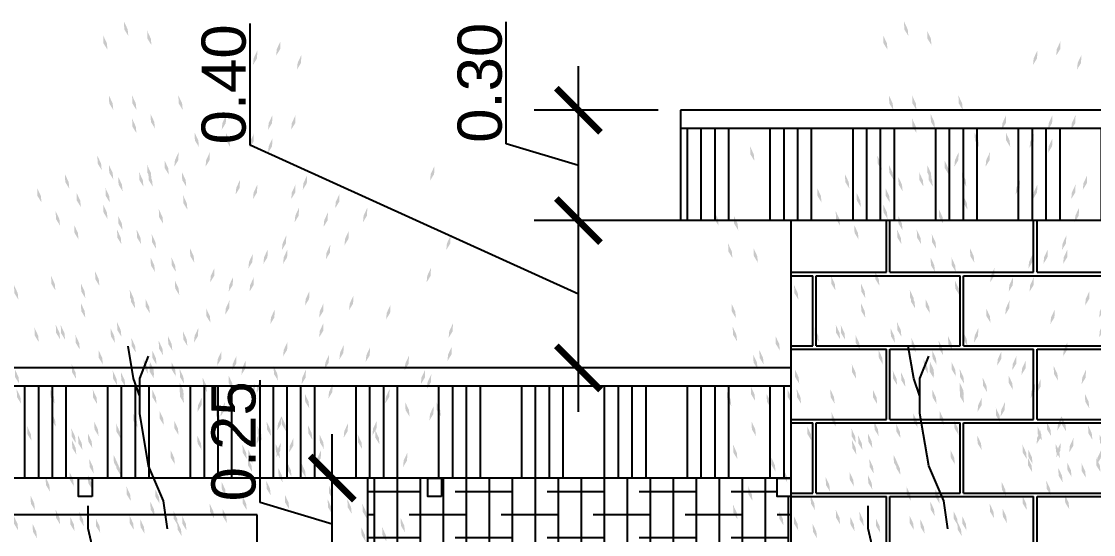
# Model space of a CAD drawing. Header units: inches. Extents: x 2 to 188, y -54 to 24.
# Drawn here: x 5.296 to 8.209, y 22.355 to 23.75 of the extents above; entities that cross this region are included whole.
import ezdxf

# ---------------------------------------------------------------- set-up
doc = ezdxf.new("R2010")
doc.units = ezdxf.units.IN
doc.header["$MEASUREMENT"] = 0
doc.header["$PDMODE"] = 34
doc.layers.add('artefactos', color=9, linetype='Continuous')
doc.styles.get("Standard").update_dxf_attribs({"font": 'arial.ttf'})
doc.dimstyles.new('A100', dxfattribs={"dimscale": 0, "dimtxt": 0.12, "dimasz": 0.12, "dimexe": 0.12, "dimexo": 0.06, "dimgap": 0.01, "dimtad": 1, "dimzin": 0, "dimdsep": 46, "dimtxsty": 'Standard', "dimblk": 'ARCHTICK', "dimcen": 0.09, "dimdle": 0.12, "dimclrd": 1, "dimclre": 1, "dimclrt": 3, "dimadec": 0, "dimazin": 0, "dimtfac": 1, "dimtofl": 0, "dimtmove": 1, "dimatfit": 3, "dimfxl": 1, "dimtolj": 1, "dimtzin": 0, "dimarcsym": 0})

# ---------------------------------------------------------------- blocks, each defined once
blk = doc.blocks.new('A$C79850DA7')
at = {"layer": 'artefactos', "color": 8, "transparency": 33554636}
for p, q in [((3.0305, 8.4634), (3.0772, 8.7331)), ((2.9786, 8.4634), (2.906, 8.6501)), ((2.9786, 8.3182), (3.0305, 8.4634)), ((2.9786, 8.173), (2.9786, 8.4634)), ((2.906, 7.7375), (2.9786, 8.173)), ((2.7815, 7.4471), (2.906, 7.7375)), ((2.7484, 7.2157), (2.7815, 7.4471)), ((3.4092, 7.2189), (3.4092, 7.4056)), ((3.3391, 6.9182), (3.4092, 7.2189))]:
    blk.add_line(p, q, dxfattribs=at)
for points in [[(3.1108, 11.428), (3.08, 11.3622), (3.1084, 11.3622), (3.0748, 11.3077)], [(2.9187, 11.3512), (2.8879, 11.2854), (2.9162, 11.2854), (2.8826, 11.2308)], [(3.2837, 11.3128), (3.2529, 11.247), (3.2813, 11.247), (3.2477, 11.1924)], [(1.8119, 11.2642), (1.8427, 11.1984), (1.8144, 11.1984), (1.848, 11.1439)], [(1.639, 11.149), (1.6698, 11.0832), (1.6415, 11.0832), (1.6751, 11.0286)], [(2.0041, 11.1874), (2.0349, 11.1216), (2.0065, 11.1216), (2.0401, 11.0671)], [(2.6593, 10.8135), (2.6285, 10.7477), (2.6569, 10.7477), (2.6233, 10.6931)], [(3.0436, 10.8135), (3.0128, 10.7477), (3.0411, 10.7477), (3.0075, 10.6931)], [(3.2357, 10.8135), (3.2049, 10.7477), (3.2332, 10.7477), (3.1996, 10.6931)], [(1.6871, 10.6497), (1.7179, 10.5839), (1.6895, 10.5839), (1.7231, 10.5293)], [(1.8792, 10.6497), (1.91, 10.5839), (1.8816, 10.5839), (1.9152, 10.5293)], [(2.2634, 10.6497), (2.2942, 10.5839), (2.2659, 10.5839), (2.2995, 10.5293)], [(2.8899, 10.6598), (2.8591, 10.5941), (2.8874, 10.5941), (2.8538, 10.5395)], [(3.0436, 10.6214), (3.0128, 10.5556), (3.0411, 10.5556), (3.0075, 10.5011)], [(2.2655, 10.5062), (2.2347, 10.4404), (2.263, 10.4404), (2.2294, 10.3858)], [(2.5248, 10.5062), (2.494, 10.4404), (2.5224, 10.4404), (2.4888, 10.3858)], [(1.8792, 10.4576), (1.91, 10.3918), (1.8816, 10.3918), (1.9152, 10.3373)], [(2.0329, 10.496), (2.0637, 10.4303), (2.0353, 10.4303), (2.0689, 10.3757)], [(2.3979, 10.3424), (2.4287, 10.2766), (2.4004, 10.2766), (2.434, 10.222)], [(2.6573, 10.3424), (2.6881, 10.2766), (2.6597, 10.2766), (2.6933, 10.222)], [(4.3884, 10.391), (4.3576, 10.3252), (4.386, 10.3252), (4.3524, 10.2706)], [(2.7746, 10.2757), (2.7438, 10.21), (2.7721, 10.21), (2.7385, 10.1554)], [(2.9187, 10.2373), (2.8879, 10.1716), (2.9162, 10.1716), (2.8826, 10.117)], [(3.2357, 10.2373), (3.2049, 10.1716), (3.2332, 10.1716), (3.1996, 10.117)], [(3.3317, 10.3141), (3.3009, 10.2484), (3.3293, 10.2484), (3.2957, 10.1938)], [(0.5343, 10.2272), (0.5651, 10.1614), (0.5368, 10.1614), (0.5704, 10.1068)], [(1.591, 10.1503), (1.6218, 10.0846), (1.5935, 10.0846), (1.6271, 10.03)], [(2.6299, 10.177), (2.5991, 10.1113), (2.6275, 10.1113), (2.5939, 10.0567)], [(2.9085, 10.177), (2.8777, 10.1113), (2.906, 10.1113), (2.8724, 10.0567)], [(2.9853, 10.177), (2.9545, 10.1113), (2.9829, 10.1113), (2.9493, 10.0567)], [(3.6007, 10.1605), (3.5699, 10.0947), (3.5983, 10.0947), (3.5647, 10.0402)], [(1.6871, 10.0735), (1.7179, 10.0078), (1.6895, 10.0078), (1.7231, 9.9532)], [(2.0041, 10.0735), (2.0349, 10.0078), (2.0065, 10.0078), (2.0401, 9.9532)], [(2.1482, 10.1119), (2.179, 10.0462), (2.1506, 10.0462), (2.1842, 9.9916)], [(3.1582, 10.1386), (3.1274, 10.0728), (3.1558, 10.0728), (3.1222, 10.0183)], [(1.322, 9.9967), (1.3528, 9.9309), (1.3245, 9.9309), (1.3581, 9.8764)], [(2.6203, 9.985), (2.5895, 9.9192), (2.6178, 9.9192), (2.5842, 9.8646)], [(3.2645, 10.0453), (3.2337, 9.9795), (3.2621, 9.9795), (3.2285, 9.9249)], [(3.5047, 10.0069), (3.4739, 9.9411), (3.5022, 9.9411), (3.4686, 9.8865)], [(3.8313, 10.0453), (3.8005, 9.9795), (3.8288, 9.9795), (3.7952, 9.9249)], [(1.0915, 9.8815), (1.1223, 9.8157), (1.0939, 9.8157), (1.1275, 9.7611)], [(1.6582, 9.8815), (1.689, 9.8157), (1.6607, 9.8157), (1.6943, 9.7611)], [(3.2831, 9.9082), (3.2523, 9.8424), (3.2807, 9.8424), (3.2471, 9.7878)], [(1.4181, 9.8431), (1.4489, 9.7773), (1.4205, 9.7773), (1.4541, 9.7227)], [(2.822, 9.8698), (2.7912, 9.804), (2.8196, 9.804), (2.786, 9.7494)], [(3.1588, 9.8148), (3.128, 9.749), (3.1564, 9.749), (3.1228, 9.6945)], [(3.6776, 9.8532), (3.6468, 9.7875), (3.6751, 9.7875), (3.6415, 9.7329)], [(4.5229, 9.8148), (4.4921, 9.749), (4.5204, 9.749), (4.4868, 9.6945)], [(4.6862, 9.8532), (4.6554, 9.7875), (4.6837, 9.7875), (4.6501, 9.7329)], [(3.0051, 9.6996), (2.9743, 9.6338), (3.0027, 9.6338), (2.9691, 9.5792)], [(3.1684, 9.6996), (3.1376, 9.6338), (3.166, 9.6338), (3.1324, 9.5792)], [(3.5239, 9.738), (3.4931, 9.6722), (3.5214, 9.6722), (3.4878, 9.6177)], [(0.3999, 9.651), (0.4307, 9.5852), (0.4023, 9.5852), (0.4359, 9.5307)], [(1.2452, 9.6894), (1.276, 9.6237), (1.2476, 9.6237), (1.2812, 9.5691)], [(1.7639, 9.651), (1.7947, 9.5852), (1.7664, 9.5852), (1.8, 9.5307)], [(2.8803, 9.6612), (2.8495, 9.5954), (2.8778, 9.5954), (2.8442, 9.5408)], [(1.3989, 9.5742), (1.4297, 9.5084), (1.4013, 9.5084), (1.4349, 9.4539)], [(1.7543, 9.5358), (1.7851, 9.47), (1.7568, 9.47), (1.7904, 9.4154)], [(1.9176, 9.5358), (1.9484, 9.47), (1.9201, 9.47), (1.9537, 9.4154)], [(2.5633, 9.546), (2.5325, 9.4802), (2.5608, 9.4802), (2.5272, 9.4256)], [(4.3596, 9.546), (4.3288, 9.4802), (4.3571, 9.4802), (4.3235, 9.4256)], [(4.5709, 9.5844), (4.5401, 9.5186), (4.5685, 9.5186), (4.5349, 9.464)], [(2.0425, 9.4974), (2.0733, 9.4316), (2.0449, 9.4316), (2.0785, 9.377)], [(2.717, 9.4691), (2.6862, 9.4034), (2.7145, 9.4034), (2.6809, 9.3488)], [(2.8899, 9.4691), (2.8591, 9.4034), (2.8874, 9.4034), (2.8538, 9.3488)], [(0.5632, 9.3822), (0.594, 9.3164), (0.5656, 9.3164), (0.5992, 9.2618)], [(2.3595, 9.3822), (2.3903, 9.3164), (2.3619, 9.3164), (2.3955, 9.2618)], [(3.351, 9.3539), (3.3202, 9.2881), (3.3485, 9.2881), (3.3149, 9.2336)], [(2.0329, 9.3053), (2.0637, 9.2396), (2.0353, 9.2396), (2.0689, 9.185)], [(2.2058, 9.3053), (2.2366, 9.2396), (2.2082, 9.2396), (2.2418, 9.185)], [(2.6881, 9.2771), (2.6573, 9.2113), (2.6857, 9.2113), (2.6521, 9.1567)], [(3.716, 9.3155), (3.6852, 9.2497), (3.7135, 9.2497), (3.6799, 9.1951)], [(1.5718, 9.1901), (1.6026, 9.1243), (1.5742, 9.1243), (1.6078, 9.0698)], [(3.0543, 9.1655), (3.0235, 9.0997), (3.0519, 9.0997), (3.0183, 9.0451)], [(3.0628, 9.2003), (3.032, 9.1345), (3.0603, 9.1345), (3.0267, 9.0799)], [(3.4679, 9.2516), (3.4371, 9.1858), (3.4654, 9.1858), (3.4318, 9.1313)], [(4.0234, 9.2387), (3.9926, 9.1729), (4.0209, 9.1729), (3.9873, 9.1183)], [(1.2068, 9.1517), (1.2376, 9.0859), (1.2092, 9.0859), (1.2428, 9.0313)], [(1.4549, 9.0878), (1.4857, 9.022), (1.4573, 9.022), (1.4909, 8.9675)], [(2.2346, 9.1133), (2.2654, 9.0475), (2.2371, 9.0475), (2.2707, 8.9929)], [(2.9324, 9.1248), (2.9016, 9.0591), (2.9299, 9.0591), (2.8963, 9.0045)], [(3.4679, 9.0891), (3.4371, 9.0233), (3.4654, 9.0233), (3.4318, 8.9688)], [(4.5421, 9.085), (4.5113, 9.0193), (4.5397, 9.0193), (4.5061, 8.9647)], [(0.8994, 9.0749), (0.9302, 9.0091), (0.9018, 9.0091), (0.9354, 8.9545)], [(1.86, 9.0365), (1.8908, 8.9707), (1.8624, 8.9707), (1.896, 8.9161)], [(2.4288, 9.0466), (2.398, 8.9809), (2.4263, 8.9809), (2.3927, 8.9263)], [(0.3806, 8.9212), (0.4114, 8.8555), (0.3831, 8.8555), (0.4167, 8.8009)], [(1.4549, 8.9253), (1.4857, 8.8595), (1.4573, 8.8595), (1.4909, 8.805)], [(3.1684, 8.9314), (3.1376, 8.8656), (3.166, 8.8656), (3.1324, 8.8111)], [(3.6355, 8.9063), (3.6047, 8.8405), (3.6331, 8.8405), (3.5995, 8.7859)], [(3.677, 8.9095), (3.6462, 8.8437), (3.6745, 8.8437), (3.6409, 8.7892)], [(2.494, 8.8828), (2.5248, 8.8171), (2.4964, 8.8171), (2.53, 8.7625)], [(2.6209, 8.8546), (2.5901, 8.7888), (2.6184, 8.7888), (2.5848, 8.7342)], [(2.7458, 8.8162), (2.715, 8.7504), (2.7433, 8.7504), (2.7097, 8.6958)], [(3.222, 8.8811), (3.1912, 8.8153), (3.2195, 8.8153), (3.1859, 8.7607)], [(3.5136, 8.825), (3.4828, 8.7593), (3.5112, 8.7593), (3.4776, 8.7047)], [(3.854, 8.886), (3.8232, 8.8202), (3.8515, 8.8202), (3.8179, 8.7656)], [(4.1771, 8.8162), (4.1463, 8.7504), (4.1746, 8.7504), (4.141, 8.6958)], [(4.5325, 8.893), (4.5017, 8.8272), (4.53, 8.8272), (4.4965, 8.7726)], [(0.3902, 8.7292), (0.421, 8.6634), (0.3927, 8.6634), (0.4263, 8.6088)], [(1.0688, 8.7222), (1.0996, 8.6564), (1.0712, 8.6564), (1.1048, 8.6018)], [(1.2872, 8.7425), (1.318, 8.6767), (1.2897, 8.6767), (1.3233, 8.6221)], [(1.7543, 8.7676), (1.7851, 8.7018), (1.7568, 8.7018), (1.7904, 8.6473)], [(2.8226, 8.7778), (2.7918, 8.712), (2.8202, 8.712), (2.7866, 8.6574)], [(3.0492, 8.7998), (3.0184, 8.7341), (3.0468, 8.7341), (3.0132, 8.6795)], [(0.7457, 8.6524), (0.7765, 8.5866), (0.7481, 8.5866), (0.7817, 8.532)], [(1.4091, 8.6612), (1.4399, 8.5955), (1.4116, 8.5955), (1.4452, 8.5409)], [(2.177, 8.6524), (2.2078, 8.5866), (2.1794, 8.5866), (2.213, 8.532)], [(2.3018, 8.6908), (2.3326, 8.625), (2.3043, 8.625), (2.3379, 8.5704)], [(2.8765, 8.6983), (2.8457, 8.6325), (2.8741, 8.6325), (2.8405, 8.5779)], [(3.3221, 8.7009), (3.2913, 8.6352), (3.3197, 8.6352), (3.2861, 8.5806)], [(4.3116, 8.7009), (4.2808, 8.6352), (4.3091, 8.6352), (4.2755, 8.5806)], [(4.362, 8.6625), (4.3312, 8.5968), (4.3595, 8.5968), (4.3259, 8.5422)], [(1.8686, 8.5673), (1.8378, 8.5015), (1.8662, 8.5015), (1.8326, 8.4469)], [(2.1001, 8.614), (2.1309, 8.5482), (2.1026, 8.5482), (2.1362, 8.4936)], [(2.7164, 8.6022), (2.6856, 8.5365), (2.7139, 8.5365), (2.6803, 8.4819)], [(2.8965, 8.6057), (2.8657, 8.5399), (2.894, 8.5399), (2.8604, 8.4854)], [(2.8995, 8.5857), (2.8687, 8.5199), (2.897, 8.5199), (2.8634, 8.4654)], [(2.9475, 8.6241), (2.9167, 8.5584), (2.9451, 8.5584), (2.9115, 8.5038)], [(3.5441, 8.5813), (3.5133, 8.5155), (3.5416, 8.5155), (3.508, 8.4609)], [(0.5608, 8.4987), (0.5916, 8.433), (0.5632, 8.433), (0.5968, 8.3784)], [(0.6112, 8.5371), (0.642, 8.4714), (0.6136, 8.4714), (0.6472, 8.4168)], [(1.6006, 8.5371), (1.6314, 8.4714), (1.6031, 8.4714), (1.6367, 8.4168)], [(1.9752, 8.4603), (2.006, 8.3946), (1.9777, 8.3946), (2.0113, 8.34)], [(2.2433, 8.4905), (2.2125, 8.4247), (2.2408, 8.4247), (2.2072, 8.3701)], [(2.4576, 8.4705), (2.4268, 8.4047), (2.4551, 8.4047), (2.4215, 8.3501)], [(2.6484, 8.5418), (2.6176, 8.476), (2.6459, 8.476), (2.6123, 8.4215)], [(3.1356, 8.5154), (3.1048, 8.4497), (3.1332, 8.4497), (3.0996, 8.3951)], [(3.2039, 8.5289), (3.1731, 8.4631), (3.2014, 8.4631), (3.1678, 8.4085)], [(4.0165, 8.5407), (3.9857, 8.4749), (4.0141, 8.4749), (3.9805, 8.4203)], [(0.9062, 8.3769), (0.937, 8.3111), (0.9087, 8.3111), (0.9423, 8.2565)], [(1.3787, 8.4175), (1.4095, 8.3517), (1.3811, 8.3517), (1.4147, 8.2971)], [(2.0233, 8.4219), (2.0541, 8.3561), (2.0257, 8.3561), (2.0593, 8.3016)], [(2.6484, 8.3793), (2.6176, 8.3135), (2.6459, 8.3135), (2.6123, 8.259)], [(2.6497, 8.4321), (2.6189, 8.3663), (2.6473, 8.3663), (2.6137, 8.3117)], [(2.8765, 8.3733), (2.8457, 8.3075), (2.8741, 8.3075), (2.8405, 8.2529)], [(3.3696, 8.3718), (3.3388, 8.306), (3.3671, 8.306), (3.3335, 8.2514)], [(3.7226, 8.3752), (3.6918, 8.3095), (3.7201, 8.3095), (3.6865, 8.2549)], [(4.0012, 8.3752), (3.9704, 8.3095), (3.9987, 8.3095), (3.9651, 8.2549)], [(4.078, 8.3752), (4.0472, 8.3095), (4.0756, 8.3095), (4.042, 8.2549)], [(4.3823, 8.3985), (4.3515, 8.3327), (4.3799, 8.3327), (4.3463, 8.2781)], [(1.6093, 8.3368), (1.5785, 8.2711), (1.6068, 8.2711), (1.5732, 8.2165)], [(2.4652, 8.3067), (2.4959, 8.2409), (2.4676, 8.2409), (2.5012, 8.1863)], [(4.2509, 8.3368), (4.2201, 8.2711), (4.2485, 8.2711), (4.2149, 8.2165)], [(4.5805, 8.3553), (4.5497, 8.2895), (4.5781, 8.2895), (4.5445, 8.2349)], [(0.5172, 8.2676), (0.4864, 8.2018), (0.5147, 8.2018), (0.4811, 8.1473)], [(0.5404, 8.2347), (0.5712, 8.1689), (0.5429, 8.1689), (0.5765, 8.1143)], [(0.7765, 8.2676), (0.7457, 8.2018), (0.7741, 8.2018), (0.7405, 8.1473)], [(2.273, 8.2683), (2.3038, 8.2025), (2.2755, 8.2025), (2.3091, 8.1479)], [(2.3489, 8.2216), (2.3181, 8.1558), (2.3465, 8.1558), (2.3129, 8.1013)], [(2.816, 8.1965), (2.7852, 8.1307), (2.8136, 8.1307), (2.78, 8.0761)], [(1.0129, 8.1128), (1.0437, 8.047), (1.0153, 8.047), (1.0489, 7.9924)], [(1.8014, 8.1448), (1.7706, 8.079), (1.7989, 8.079), (1.7653, 8.0244)], [(1.8023, 8.1531), (1.8331, 8.0873), (1.8048, 8.0873), (1.8384, 8.0327)], [(1.9263, 8.1064), (1.8955, 8.0406), (1.9238, 8.0406), (1.8902, 7.986)], [(2.6941, 8.1152), (2.6633, 8.0495), (2.6916, 8.0495), (2.658, 7.9949)], [(3.0345, 8.1762), (3.0037, 8.1104), (3.032, 8.1104), (2.9984, 8.0558)], [(3.3576, 8.1064), (3.3268, 8.0406), (3.3551, 8.0406), (3.3215, 7.986)], [(3.713, 8.1832), (3.6822, 8.1174), (3.7105, 8.1174), (3.6769, 8.0628)], [(4.3758, 8.1064), (4.345, 8.0406), (4.3733, 8.0406), (4.3398, 7.986)], [(1.0263, 8.0372), (0.9955, 7.9714), (1.0238, 7.9714), (0.9902, 7.9168)], [(1.2517, 8.0925), (1.2824, 8.0267), (1.2541, 8.0267), (1.2877, 7.9721)], [(1.5834, 8.0756), (1.5526, 8.0098), (1.581, 8.0098), (1.5474, 7.9552)], [(2.0031, 8.068), (1.9723, 8.0022), (2.0007, 8.0022), (1.9671, 7.9476)], [(1.9752, 8.0378), (2.006, 7.972), (1.9777, 7.972), (2.0113, 7.9175)], [(3.1762, 8.0889), (3.1454, 8.0231), (3.1738, 8.0231), (3.1402, 7.9685)], [(3.5471, 8.0483), (3.5163, 7.9825), (3.5446, 7.9825), (3.511, 7.9279)], [(3.9147, 8.068), (3.8839, 8.0022), (3.9123, 8.0022), (3.8787, 7.9476)], [(1.1704, 7.9987), (1.1396, 7.933), (1.1679, 7.933), (1.1343, 7.8784)], [(1.4874, 7.9987), (1.4566, 7.933), (1.4849, 7.933), (1.4513, 7.8784)], [(1.7038, 7.9706), (1.7346, 7.9048), (1.7062, 7.9048), (1.7398, 7.8503)], [(1.8105, 7.93), (1.8413, 7.8642), (1.8129, 7.8642), (1.8465, 7.8096)], [(1.8524, 7.9219), (1.8216, 7.8562), (1.85, 7.8562), (1.8164, 7.8016)], [(2.5026, 7.9912), (2.4718, 7.9254), (2.5002, 7.9254), (2.4666, 7.8708)], [(3.4099, 8.0076), (3.3791, 7.9419), (3.4075, 7.9419), (3.3739, 7.8873)], [(3.492, 7.9912), (3.4612, 7.9254), (3.4896, 7.9254), (3.456, 7.8708)], [(3.5425, 7.9527), (3.5117, 7.887), (3.54, 7.887), (3.5064, 7.8324)], [(0.7589, 7.8487), (0.7897, 7.783), (0.7613, 7.783), (0.7949, 7.7284)], [(1.4752, 7.869), (1.506, 7.8033), (1.4776, 7.8033), (1.5112, 7.7487)], [(2.08, 7.8759), (2.0492, 7.8101), (2.0775, 7.8101), (2.0439, 7.7556)], [(2.128, 7.9143), (2.0972, 7.8486), (2.1255, 7.8486), (2.0919, 7.794)], [(2.7246, 7.8715), (2.6938, 7.8057), (2.7221, 7.8057), (2.6885, 7.7511)], [(3.197, 7.8309), (3.1662, 7.7651), (3.1946, 7.7651), (3.161, 7.7105)], [(4.5295, 7.9143), (4.4987, 7.8486), (4.527, 7.8486), (4.4934, 7.794)], [(1.5162, 7.8067), (1.4854, 7.7409), (1.5138, 7.7409), (1.4802, 7.6863)], [(1.6381, 7.7607), (1.6073, 7.6949), (1.6356, 7.6949), (1.602, 7.6403)], [(1.7564, 7.7683), (1.7256, 7.7025), (1.7539, 7.7025), (1.7203, 7.6479)], [(2.083, 7.8067), (2.0522, 7.7409), (2.0805, 7.7409), (2.0469, 7.6863)], [(3.1762, 7.7842), (3.1454, 7.7184), (3.1738, 7.7184), (3.1402, 7.6638)], [(3.3984, 7.7956), (3.3676, 7.7299), (3.3959, 7.7299), (3.3623, 7.6753)], [(4.2131, 7.8106), (4.1823, 7.7448), (4.2106, 7.7448), (4.177, 7.6902)], [(1.8302, 7.7223), (1.7994, 7.6565), (1.8278, 7.6565), (1.7942, 7.6019)], [(3.4099, 7.6623), (3.3791, 7.5965), (3.4075, 7.5965), (3.3739, 7.542)], [(3.5628, 7.6887), (3.532, 7.6229), (3.5603, 7.6229), (3.5267, 7.5683)], [(4.1164, 7.7223), (4.0856, 7.6565), (4.114, 7.6565), (4.0804, 7.6019)], [(1.4105, 7.5762), (1.3797, 7.5105), (1.4081, 7.5105), (1.3745, 7.4559)], [(1.9293, 7.6146), (1.8985, 7.5489), (1.9268, 7.5489), (1.8932, 7.4943)], [(2.3009, 7.6071), (2.2701, 7.5413), (2.2984, 7.5413), (2.2648, 7.4867)], [(3.0903, 7.5668), (3.0595, 7.501), (3.0879, 7.501), (3.0543, 7.4464)], [(3.761, 7.6455), (3.7302, 7.5797), (3.7586, 7.5797), (3.725, 7.5251)], [(4.4046, 7.5686), (4.3738, 7.5029), (4.4022, 7.5029), (4.3686, 7.4483)], [(1.7756, 7.4994), (1.7448, 7.4336), (1.7731, 7.4336), (1.7395, 7.3791)], [(2.128, 7.4918), (2.0972, 7.4261), (2.1255, 7.4261), (2.0919, 7.3715)], [(2.8516, 7.5465), (2.8208, 7.4807), (2.8491, 7.4807), (2.8155, 7.4261)], [(3.8859, 7.4918), (3.8551, 7.4261), (3.8834, 7.4261), (3.8498, 7.3715)], [(1.132, 7.4226), (1.1012, 7.3568), (1.1295, 7.3568), (1.0959, 7.3023)], [(1.2568, 7.461), (1.226, 7.3952), (1.2544, 7.3952), (1.2208, 7.3407)], [(1.4201, 7.461), (1.3893, 7.3952), (1.4177, 7.3952), (1.3841, 7.3407)], [(2.3995, 7.4246), (2.3687, 7.3588), (2.397, 7.3588), (2.3634, 7.3043)], [(2.8923, 7.4423), (2.8615, 7.3765), (2.8898, 7.3765), (2.8562, 7.3219)], [(4.5295, 7.415), (4.4987, 7.3492), (4.527, 7.3492), (4.4934, 7.2947)], [(0.815, 7.3074), (0.7842, 7.2416), (0.8125, 7.2416), (0.7789, 7.187)], [(2.2928, 7.384), (2.262, 7.3182), (2.2903, 7.3182), (2.2567, 7.2636)], [(2.6281, 7.323), (2.5973, 7.2573), (2.6256, 7.2573), (2.592, 7.2027)], [(2.7001, 7.3654), (2.6693, 7.2997), (2.6977, 7.2997), (2.6641, 7.2451)], [(2.9757, 7.2963), (2.9449, 7.2305), (2.9733, 7.2305), (2.9397, 7.176)], [(3.0652, 7.327), (3.0344, 7.2613), (3.0627, 7.2613), (3.0291, 7.2067)], [(3.3444, 7.3027), (3.3136, 7.237), (3.3419, 7.237), (3.3083, 7.1824)], [(3.4811, 7.3576), (3.4503, 7.2919), (3.4786, 7.2919), (3.445, 7.2373)], [(3.5573, 7.317), (3.5265, 7.2512), (3.5548, 7.2512), (3.5212, 7.1966)], [(3.677, 7.3731), (3.6462, 7.3074), (3.6745, 7.3074), (3.6409, 7.2528)], [(4.0251, 7.323), (3.9943, 7.2573), (4.0226, 7.2573), (3.989, 7.2027)], [(4.147, 7.3637), (4.1162, 7.2979), (4.1446, 7.2979), (4.111, 7.2433)], [(0.9687, 7.2306), (0.9379, 7.1648), (0.9662, 7.1648), (0.9326, 7.1102)], [(1.1416, 7.2306), (1.1108, 7.1648), (1.1391, 7.1648), (1.1055, 7.1102)], [(2.6682, 7.2764), (2.6374, 7.2106), (2.6658, 7.2106), (2.6322, 7.156)], [(3.8691, 7.2579), (3.8383, 7.1921), (3.8666, 7.1921), (3.833, 7.1376)]]:
    blk.add_solid(points, dxfattribs=at)
blk = doc.blocks.new('_ArchTick')
at = {"color": 0, "linetype": 'ByBlock', "const_width": 0.15}
blk.add_lwpolyline([(-0.5, -0.5), (0.5, 0.5)], dxfattribs=at)
blk = doc.blocks.new('*D569')
at = {"color": 1, "lineweight": -2, "transparency": 16777216}
for p, q in [((6.1401, 19.8884), (6.1401, 22.3784)), ((6.326, 22.2584), (6.0201, 22.2584)), ((6.176, 20.0084), (6.0201, 20.0084))]:
    blk.add_line(p, q, dxfattribs=at)
at = {"layer": 'DEFPOINTS', "color": 0, "transparency": 16777216}
for p in [(6.1401, 22.2584), (6.386, 22.2584), (6.236, 20.0084)]:
    blk.add_point(p, dxfattribs=at)
at = {"color": 1, "lineweight": -2, "transparency": 16777216, "xscale": 0.12, "yscale": 0.12, "zscale": 0.12}
for p, rotation in [((6.1401, 22.2584), 90), ((6.1401, 20.0084), 270)]:
    blk.add_blockref('_ArchTick', p, dxfattribs=dict(at, rotation=rotation))
at = {"color": 3, "transparency": 16777216, "insert": (6.0688, 21.1334), "char_height": 0.12, "attachment_point": 5, "rotation": 90}
blk.add_mtext('\\A1;2.25', dxfattribs=at)
blk = doc.blocks.new('*D570')
at = {"color": 1, "lineweight": -2, "transparency": 16777216}
for p, q in [((5.9438, 22.4423), (5.9438, 22.7749)), ((6.1401, 22.1384), (6.1401, 22.6284)), ((6.176, 22.5084), (6.0201, 22.5084)), ((6.1401, 22.3834), (5.9438, 22.4423)), ((6.326, 22.2584), (6.0201, 22.2584))]:
    blk.add_line(p, q, dxfattribs=at)
at = {"layer": 'DEFPOINTS', "color": 0, "transparency": 16777216}
for p in [(6.1401, 22.5084), (6.236, 22.5084), (6.386, 22.2584)]:
    blk.add_point(p, dxfattribs=at)
at = {"color": 1, "lineweight": -2, "transparency": 16777216, "xscale": 0.12, "yscale": 0.12, "zscale": 0.12}
for p, rotation in [((6.1401, 22.5084), 90), ((6.1401, 22.2584), 270)]:
    blk.add_blockref('_ArchTick', p, dxfattribs=dict(at, rotation=rotation))
at = {"color": 3, "transparency": 16777216, "insert": (5.8725, 22.6086), "char_height": 0.12, "attachment_point": 5, "rotation": 90}
blk.add_mtext('\\A1;0.25', dxfattribs=at)
blk = doc.blocks.new('*D576')
at = {"color": 1, "lineweight": -2, "transparency": 16777216}
for p, q in [((5.917, 23.4131), (5.917, 23.7444)), ((6.809, 23.0084), (5.917, 23.4131)), ((6.809, 22.6884), (6.809, 23.3284)), ((7.326, 23.2084), (6.689, 23.2084)), ((7.326, 22.8084), (6.689, 22.8084))]:
    blk.add_line(p, q, dxfattribs=at)
at = {"layer": 'DEFPOINTS', "color": 0, "transparency": 16777216}
for p in [(6.809, 23.2084), (7.386, 23.2084), (7.386, 22.8084)]:
    blk.add_point(p, dxfattribs=at)
at = {"color": 1, "lineweight": -2, "transparency": 16777216, "xscale": 0.12, "yscale": 0.12, "zscale": 0.12}
for p, rotation in [((6.809, 23.2084), 90), ((6.809, 22.8084), 270)]:
    blk.add_blockref('_ArchTick', p, dxfattribs=dict(at, rotation=rotation))
at = {"color": 3, "transparency": 16777216, "insert": (5.8457, 23.5788), "char_height": 0.12, "attachment_point": 5, "rotation": 90}
blk.add_mtext('\\A1;0.40', dxfattribs=at)
blk = doc.blocks.new('*D577')
at = {"color": 1, "lineweight": -2, "transparency": 16777216}
for p, q in [((6.6127, 23.4173), (6.6127, 23.7486)), ((6.809, 23.0884), (6.809, 23.6284)), ((7.026, 23.5084), (6.689, 23.5084)), ((6.809, 23.3584), (6.6127, 23.4173)), ((7.326, 23.2084), (6.689, 23.2084))]:
    blk.add_line(p, q, dxfattribs=at)
at = {"layer": 'DEFPOINTS', "color": 0, "transparency": 16777216}
for p in [(6.809, 23.5084), (7.086, 23.5084), (7.386, 23.2084)]:
    blk.add_point(p, dxfattribs=at)
at = {"color": 1, "lineweight": -2, "transparency": 16777216, "xscale": 0.12, "yscale": 0.12, "zscale": 0.12}
for p, rotation in [((6.809, 23.5084), 90), ((6.809, 23.2084), 270)]:
    blk.add_blockref('_ArchTick', p, dxfattribs=dict(at, rotation=rotation))
at = {"color": 3, "transparency": 16777216, "insert": (6.5414, 23.583), "char_height": 0.12, "attachment_point": 5, "rotation": 90}
blk.add_mtext('\\A1;0.30', dxfattribs=at)

msp = doc.modelspace()

# ---------------------------------------------------------------- hatches: boundary and pattern name
h = msp.add_hatch()
h.set_pattern_fill('ANSI34', color=8, scale=0.3, angle=45)
h.set_pattern_definition([(90, (-16.74512, 9.65853), (-0.225, 3e-17), []), (90, (-16.70762, 9.69603), (-0.225, 3e-17), []), (90, (-16.67012, 9.73353), (-0.225, 3e-17), []), (90, (-16.63262, 9.77103), (-0.225, 3e-17), [])])
h.paths.add_polyline_path([(7.086, 23.2084), (7.086, 23.4584), (11.536, 23.4584), (11.536, 23.2084)])
h.paths.add_polyline_path([(5.6079, 22.7584), (5.6174, 22.7317), (5.6174, 22.6842), (5.6412, 22.5416), (5.6554, 22.5084), (3.436, 22.5084), (3.436, 22.7584)])
h.paths.add_polyline_path([(7.386, 22.7584), (7.386, 22.5084), (7.3485, 22.5084), (5.6554, 22.5084), (5.6412, 22.5416), (5.6174, 22.6842), (5.6174, 22.7584)])
h.paths.add_polyline_path([(5.768, 22.4521), (5.768, 22.8384), (6.0153, 22.8384), (6.0153, 22.4521)], flags=9)
h.paths.add_polyline_path([(4.4144, 22.4771), (4.4144, 22.8634), (4.6617, 22.8634), (4.6617, 22.4771)], flags=9)
h = msp.add_hatch()
h.set_pattern_fill('AR-B816C', color=1, scale=0.025)
h.set_pattern_definition([(0, (-16.74512, 9.65853), (0.2, 0.2), [0.390625, -0.009375]), (0, (-16.94512, 9.6679), (0.2, 0.2), [0.390625, -0.009375]), (90, (-16.74512, 9.65853), (-0.2, 0.2), [-0.209375, 0.190625]), (90, (-16.7545, 9.65853), (-0.2, 0.2), [-0.209375, 0.190625])])
h.paths.add_polyline_path([(11.236, 20.3084), (7.386, 20.3084), (7.386, 22.2584), (7.386, 23.2084), (11.236, 23.2084)])
h.paths.add_polyline_path([(10.186, 22.4084), (8.586, 22.4084), (8.586, 20.9084), (10.186, 20.9084)], flags=16)
h.paths.add_polyline_path([(10.086, 22.3084), (8.686, 22.3084), (8.686, 21.0084), (10.086, 21.0084)], flags=0)
at = {"transparency": 33554636}
h = msp.add_hatch(dxfattribs=at)
h.set_pattern_fill('ANSI38', color=1, scale=0.5, angle=45)
h.set_pattern_definition([(90, (-16.74512, 9.65853), (-0.0625, 1e-17), []), (180, (-16.74512, 9.65853), (-0.125, -0.0625), [0.15625, -0.09375])])
h.paths.add_polyline_path([(6.236, 20.0084), (7.386, 20.0084), (7.386, 20.1584), (6.386, 20.1584), (6.386, 22.2584), (7.386, 22.2584), (7.386, 22.4584), (7.3485, 22.4584), (7.3485, 22.5084), (6.4368, 22.5084), (6.4368, 22.4584), (6.3993, 22.4584), (6.3993, 22.5084), (6.236, 22.5084)])

# ---------------------------------------------------------------- linework, layer by layer
at = {"color": 4}
for p, q in [((7.086, 23.5084), (7.086, 23.2084)), ((11.536, 23.2084), (7.086, 23.2084)), ((6.236, 22.5084), (6.236, 20.0084))]:
    msp.add_line(p, q, dxfattribs=at)
at = {"color": 2}
for p, q in [((11.536, 23.5084), (7.086, 23.5084)), ((11.536, 23.4584), (7.086, 23.4584))]:
    msp.add_line(p, q, dxfattribs=at)
at = {"color": 5}
msp.add_line((7.386, 23.2084), (7.386, 20.0084), dxfattribs=at)
at = {"color": 1}
for p, q in [((7.386, 22.8084), (3.436, 22.8084)), ((7.386, 22.7584), (3.436, 22.7584))]:
    msp.add_line(p, q, dxfattribs=at)
at = {"color": 3}
msp.add_line((7.386, 22.5084), (3.436, 22.5084), dxfattribs=at)
for points in [[(5.4877, 22.4584), (5.4502, 22.4584), (5.4502, 22.5084), (5.4877, 22.5084)], [(6.4368, 22.4584), (6.3993, 22.4584), (6.3993, 22.5084), (6.4368, 22.5084)], [(7.386, 22.4584), (7.3485, 22.4584), (7.3485, 22.5084), (7.386, 22.5084)]]:
    msp.add_lwpolyline(points, close=True, dxfattribs=at)
at = {"color": 5}
msp.add_lwpolyline([(5.936, 22.4084), (4.336, 22.4084), (4.336, 20.9084), (5.936, 20.9084)], close=True, dxfattribs=at)

# ---------------------------------------------------------------- block references
at = {"layer": 'artefactos', "xscale": -0.3273856185017764, "yscale": 0.3273856185017764, "zscale": 0.3273856185017764}
for p in [(6.5926, 20.0084), (8.712, 20.0084)]:
    msp.add_blockref('A$C79850DA7', p, dxfattribs=at)

# ---------------------------------------------------------------- dimensions: what is measured, and where the dimension line sits
dim = msp.add_linear_dim(base=(6.809, 23.2084), p1=(7.386, 22.8084), p2=(7.386, 23.2084), angle=90, dimstyle='A100', override={"dimscale": 1})
dim.commit()
dim.dimension.update_dxf_attribs({"geometry": '*D576', "text_midpoint": (5.917, 23.4231), "dimtype": 160})
for base, p1, p2, picture, middle in [((6.809, 23.5084), (7.386, 23.2084), (7.086, 23.5084), '*D577', (6.5414, 23.4273)), ((6.1401, 22.5084), (6.386, 22.2584), (6.236, 22.5084), '*D570', (5.8725, 22.4523)), ((6.1401, 22.2584), (6.236, 20.0084), (6.386, 22.2584), '*D569', (6.0688, 21.1334))]:
    dim = msp.add_linear_dim(base=base, p1=p1, p2=p2, angle=90, dimstyle='A100', override={"dimscale": 1})
    dim.commit()
    dim.dimension.update_dxf_attribs({"geometry": picture, "text_midpoint": middle})

doc.saveas('drawing.dxf')
